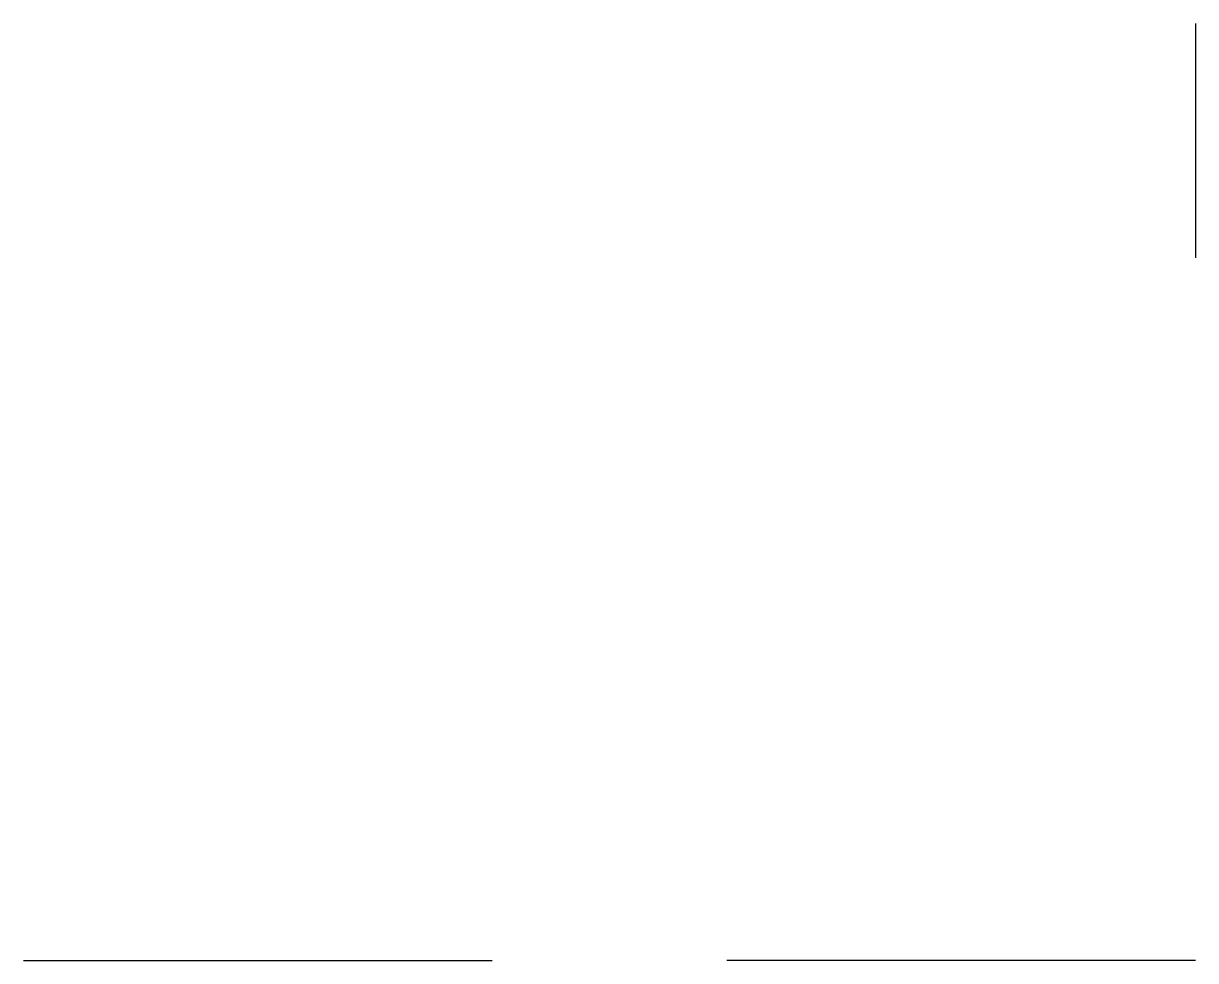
# Model space of a CAD drawing. Header units: inches. Extents: x 4 to 6.5, y 3 to 5.
import ezdxf

# ---------------------------------------------------------------- set-up
doc = ezdxf.new("R2010")
doc.units = ezdxf.units.IN
doc.header["$MEASUREMENT"] = 0

msp = doc.modelspace()

# ---------------------------------------------------------------- linework, layer by layer
for p, q in [((6.5, 5, 2.5), (6.5, 4.5, 2.5)), ((5, 3, 3), (5, 3, 1.5)), ((6.5, 3, 2.5), (5.5, 3, 2.5)), ((5.5, 3, 2.5), (5.5, 3, 3))]:
    msp.add_line(p, q)
at = {"extrusion": (0, -1, 0)}
msp.add_arc((4, 1.5, -3), 1, 270, 0, dxfattribs=at)

doc.saveas('drawing.dxf')
